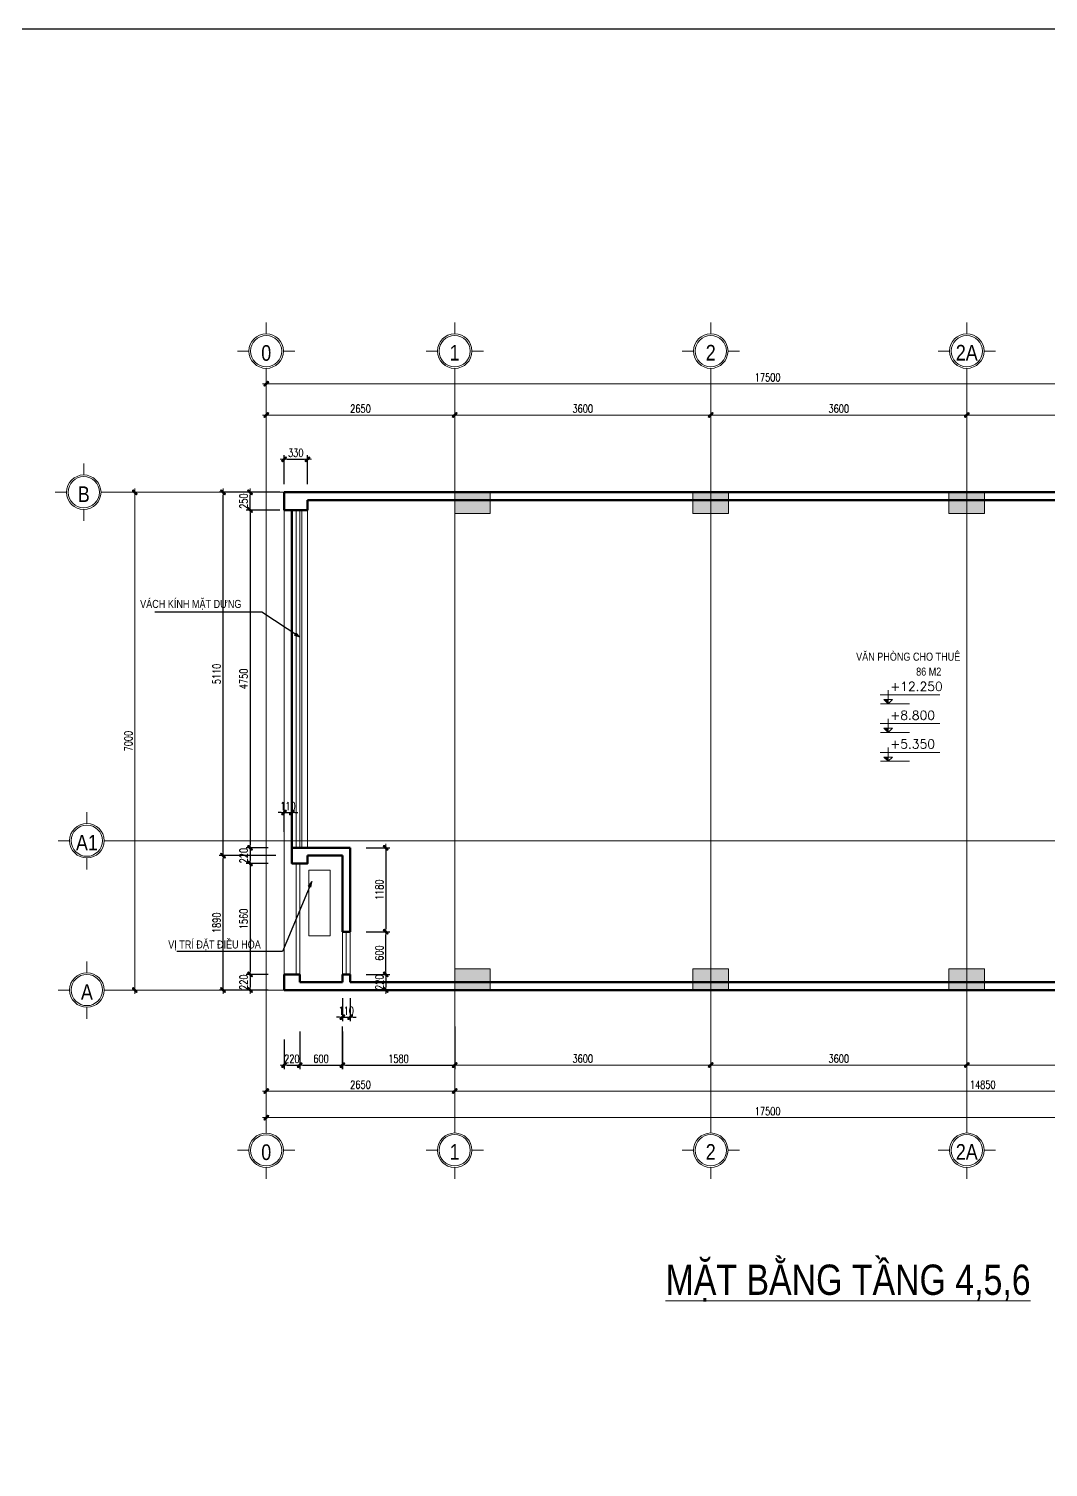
# Model space of a CAD drawing. Extents: x -165145 to 691808, y -202842 to 311040.
# Drawn here: x 14410 to 28745, y 94803 to 115030 of the extents above; entities that cross this region are included whole.
import ezdxf
from ezdxf.enums import TextEntityAlignment as Align

# ---------------------------------------------------------------- set-up
doc = ezdxf.new("R2010")
doc.units = 0
doc.header["$LTSCALE"] = 10
doc.header["$MEASUREMENT"] = 0
doc.linetypes.add('ketcau-1', pattern=[2, 1, 1])
doc.linetypes.add('TIM', pattern=[26.01, 10, -3, 0.01, -3, 10])
doc.layers.get('0').update_dxf_attribs({"linetype": 'CONTINUOUS'})
doc.layers.get('Defpoints').update_dxf_attribs({"color": 5, "linetype": 'CONTINUOUS'})
for name, color, linetype, lineweight in [('ARROWS', 1, 'CONTINUOUS', 0), ('DIM', 8, 'CONTINUOUS', 13), ('GE_KC_HATCH', 250, 'CONTINUOUS', 20), ('GE_KC_NETTHAY', 2, 'CONTINUOUS', 20), ('GE_KC_TEXT', 4, 'CONTINUOUS', 20), ('netchia', 2, 'CONTINUOUS', 20), ('NOITHAT', 35, 'CONTINUOUS', 9), ('TEXT', 4, 'CONTINUOUS', 20), ('TRUC', 251, 'TIM', 5), ('wall', 7, 'CONTINUOUS', 50)]:
    doc.layers.add(name, color=color, linetype=linetype, lineweight=lineweight)
doc.styles.add('ROMANS', font='romans', dxfattribs={"width": 0.75, "bigfont": 'vns'})
doc.styles.add('VNARIALH', font='', dxfattribs={"width": 0.75})
doc.styles.add('VnArialNarrowH', font='')
doc.styles.add('VNCC-Arial', font='arial.ttf', dxfattribs={"width": 0.8})
doc.styles.get('VNARIALH').set_extended_font_data('.VnArialH')
doc.styles.get('VnArialNarrowH').set_extended_font_data('.VnArial NarrowH')
doc.dimstyles.new('fit0.75', dxfattribs={"dimscale": 0.5625, "dimtxt": 200, "dimasz": 75, "dimexe": 100, "dimexo": 400, "dimgap": 0.03, "dimtad": 0, "dimdec": 0, "dimdsep": 46, "dimtxsty": 'ROMANS', "dimblk": 'alex', "dimcen": 150, "dimclrd": 8, "dimclre": 8, "dimclrt": 7, "dimaunit": 1, "dimadec": 0, "dimazin": 0, "dimtfac": 0.072, "dimtdec": 0, "dimtix": 1, "dimtmove": 2, "dimatfit": 3, "dimldrblk": 'a-01', "dimfxl": 100, "dimtvp": 0.8, "dimtolj": 1, "dimarcsym": 0})

# ---------------------------------------------------------------- blocks, each defined once
blk = doc.blocks.new('alex')
at = {"layer": 'ARROWS'}
h = blk.add_hatch(color=1, dxfattribs=at)
edge = h.paths.add_edge_path()
edge.add_line((0.4, 0.74), (-0.74, -0.4))
edge.add_ellipse((-0.57, -0.57), major_axis=(0.17, 0.17), ratio=1, start_angle=90, end_angle=270)
edge.add_line((-0.4, -0.74), (0.74, 0.4))
edge.add_ellipse((0.57, 0.57), major_axis=(0.17, 0.17), ratio=1, start_angle=270, end_angle=450)
blk.add_lwpolyline([(0.4, 0.74), (-0.74, -0.4, 1), (-0.4, -0.74), (0.74, 0.4, 1)], format="xyb", close=True, dxfattribs=at)
at = {"layer": 'netchia', "color": 2}
for p, q in [((1.27, 0), (-1.27, 0)), ((0, -1.27), (0, 1.27))]:
    blk.add_line(p, q, dxfattribs=at)
blk = doc.blocks.new('*D1936')
at = {"layer": 'Defpoints', "color": 0, "ltscale": 0.05, "transparency": 16777216}
for p in [(17522, 108513), (18166, 108513), (18166, 108263)]:
    blk.add_point(p, dxfattribs=at)
at = {"layer": 'DIM', "color": 8, "lineweight": -2, "ltscale": 0.05, "transparency": 16777216}
for p, q in [((17941, 108513), (17466, 108513)), ((17522, 108305), (17522, 108471)), ((17941, 108263), (17466, 108263))]:
    blk.add_line(p, q, dxfattribs=at)
at = {"layer": 'DIM', "color": 8, "lineweight": -2, "ltscale": 0.05, "transparency": 16777216, "xscale": 42.1875, "yscale": 42.1875, "zscale": 42.1875}
for p, rotation in [((17522, 108513), 90), ((17522, 108263), 270)]:
    blk.add_blockref('alex', p, dxfattribs=dict(at, rotation=rotation))
at = {"layer": 'DIM', "color": 7, "ltscale": 0.05, "transparency": 16777216, "insert": (17432, 108388), "char_height": 112.5, "attachment_point": 5, "rotation": 90, "style": 'ROMANS'}
blk.add_mtext('\\A1;250', dxfattribs=at)
blk = doc.blocks.new('a-01')
at = {"layer": 'ARROWS'}
blk.add_hatch(color=256, dxfattribs=at).paths.add_polyline_path([(-1.8, 0.49), (-1.8, -0.49), (0, 0)])
at = {"layer": 'netchia'}
blk.add_lwpolyline([(-1.8, 0.49), (-1.8, -0.49), (0, 0), (0, 0)], close=True, dxfattribs=at)
blk = doc.blocks.new('*D1937')
at = {"layer": 'Defpoints', "color": 0, "ltscale": 0.05, "transparency": 16777216}
for p in [(18929, 101733), (18819, 101513), (19430, 101513)]:
    blk.add_point(p, dxfattribs=at)
at = {"layer": 'DIM', "color": 8, "lineweight": -2, "ltscale": 0.05, "transparency": 16777216}
for p, q in [((19154, 101733), (19487, 101733)), ((19430, 101691), (19430, 101555)), ((19044, 101513), (19487, 101513))]:
    blk.add_line(p, q, dxfattribs=at)
at = {"layer": 'DIM', "color": 8, "lineweight": -2, "ltscale": 0.05, "transparency": 16777216, "xscale": 42.1875, "yscale": 42.1875, "zscale": 42.1875}
for p, rotation in [((19430, 101733), 90), ((19430, 101513), 270)]:
    blk.add_blockref('alex', p, dxfattribs=dict(at, rotation=rotation))
at = {"layer": 'DIM', "color": 7, "ltscale": 0.05, "transparency": 16777216, "insert": (19340, 101623), "char_height": 112.5, "attachment_point": 5, "rotation": 90, "style": 'ROMANS'}
blk.add_mtext('\\A1;220', dxfattribs=at)
blk = doc.blocks.new('*D1938')
at = {"layer": 'Defpoints', "color": 0, "ltscale": 0.05, "transparency": 16777216}
for p in [(18929, 102333), (19430, 102333), (18929, 101733)]:
    blk.add_point(p, dxfattribs=at)
at = {"layer": 'DIM', "color": 8, "lineweight": -2, "ltscale": 0.05, "transparency": 16777216}
for p, q in [((19154, 102333), (19487, 102333)), ((19430, 101775), (19430, 102291)), ((19154, 101733), (19487, 101733))]:
    blk.add_line(p, q, dxfattribs=at)
at = {"layer": 'DIM', "color": 8, "lineweight": -2, "ltscale": 0.05, "transparency": 16777216, "xscale": 42.1875, "yscale": 42.1875, "zscale": 42.1875}
for p, rotation in [((19430, 102333), 90), ((19430, 101733), 270)]:
    blk.add_blockref('alex', p, dxfattribs=dict(at, rotation=rotation))
at = {"layer": 'DIM', "color": 7, "ltscale": 0.05, "transparency": 16777216, "insert": (19340, 102033), "char_height": 112.5, "attachment_point": 5, "rotation": 90, "style": 'ROMANS'}
blk.add_mtext('\\A1;600', dxfattribs=at)
blk = doc.blocks.new('*D1939')
at = {"layer": 'Defpoints', "color": 0, "ltscale": 0.05, "transparency": 16777216}
for p in [(17142, 103403), (18110, 103403), (17885, 101513)]:
    blk.add_point(p, dxfattribs=at)
at = {"layer": 'DIM', "color": 8, "lineweight": -2, "ltscale": 0.05, "transparency": 16777216}
for p, q in [((17885, 103403), (17086, 103403)), ((17142, 101555), (17142, 103361)), ((17660, 101513), (17086, 101513))]:
    blk.add_line(p, q, dxfattribs=at)
at = {"layer": 'DIM', "color": 8, "lineweight": -2, "ltscale": 0.05, "transparency": 16777216, "xscale": 42.1875, "yscale": 42.1875, "zscale": 42.1875}
for p, rotation in [((17142, 103403), 90), ((17142, 101513), 270)]:
    blk.add_blockref('alex', p, dxfattribs=dict(at, rotation=rotation))
at = {"layer": 'DIM', "color": 7, "ltscale": 0.05, "transparency": 16777216, "insert": (17052, 102458), "char_height": 112.5, "attachment_point": 5, "rotation": 90, "style": 'ROMANS'}
blk.add_mtext('\\A1;1890', dxfattribs=at)
blk = doc.blocks.new('*D1940')
at = {"layer": 'Defpoints', "color": 0, "ltscale": 0.05, "transparency": 16777216}
for p in [(17142, 108513), (18000, 108513), (18110, 103403)]:
    blk.add_point(p, dxfattribs=at)
at = {"layer": 'DIM', "color": 8, "lineweight": -2, "ltscale": 0.05, "transparency": 16777216}
for p, q in [((17775, 108513), (17086, 108513)), ((17142, 103445), (17142, 108471)), ((17885, 103403), (17086, 103403))]:
    blk.add_line(p, q, dxfattribs=at)
at = {"layer": 'DIM', "color": 8, "lineweight": -2, "ltscale": 0.05, "transparency": 16777216, "xscale": 42.1875, "yscale": 42.1875, "zscale": 42.1875}
for p, rotation in [((17142, 108513), 90), ((17142, 103403), 270)]:
    blk.add_blockref('alex', p, dxfattribs=dict(at, rotation=rotation))
at = {"layer": 'DIM', "color": 7, "ltscale": 0.05, "transparency": 16777216, "insert": (17052, 105958), "char_height": 112.5, "attachment_point": 5, "rotation": 90, "style": 'ROMANS'}
blk.add_mtext('\\A1;5110', dxfattribs=at)
blk = doc.blocks.new('*D1941')
at = {"layer": 'Defpoints', "color": 0, "ltscale": 0.05, "transparency": 16777216}
for p in [(18929, 103513), (18929, 102333), (19430, 102333)]:
    blk.add_point(p, dxfattribs=at)
at = {"layer": 'DIM', "color": 8, "lineweight": -2, "ltscale": 0.05, "transparency": 16777216}
for p, q in [((19154, 103513), (19487, 103513)), ((19430, 103471), (19430, 102375)), ((19154, 102333), (19487, 102333))]:
    blk.add_line(p, q, dxfattribs=at)
at = {"layer": 'DIM', "color": 8, "lineweight": -2, "ltscale": 0.05, "transparency": 16777216, "xscale": 42.1875, "yscale": 42.1875, "zscale": 42.1875}
for p, rotation in [((19430, 103513), 90), ((19430, 102333), 270)]:
    blk.add_blockref('alex', p, dxfattribs=dict(at, rotation=rotation))
at = {"layer": 'DIM', "color": 7, "ltscale": 0.05, "transparency": 16777216, "insert": (19340, 102923), "char_height": 112.5, "attachment_point": 5, "rotation": 90, "style": 'ROMANS'}
blk.add_mtext('\\A1;1180', dxfattribs=at)
blk = doc.blocks.new('*D1942')
at = {"layer": 'Defpoints', "color": 0, "ltscale": 0.05, "transparency": 16777216}
for p in [(18000, 103513), (17522, 103293), (18000, 103293)]:
    blk.add_point(p, dxfattribs=at)
at = {"layer": 'DIM', "color": 8, "lineweight": -2, "ltscale": 0.05, "transparency": 16777216}
for p, q in [((17775, 103513), (17466, 103513)), ((17522, 103471), (17522, 103335)), ((17775, 103293), (17466, 103293))]:
    blk.add_line(p, q, dxfattribs=at)
at = {"layer": 'DIM', "color": 8, "lineweight": -2, "ltscale": 0.05, "transparency": 16777216, "xscale": 42.1875, "yscale": 42.1875, "zscale": 42.1875}
for p, rotation in [((17522, 103513), 90), ((17522, 103293), 270)]:
    blk.add_blockref('alex', p, dxfattribs=dict(at, rotation=rotation))
at = {"layer": 'DIM', "color": 7, "ltscale": 0.05, "transparency": 16777216, "insert": (17432, 103403), "char_height": 112.5, "attachment_point": 5, "rotation": 90, "style": 'ROMANS'}
blk.add_mtext('\\A1;220', dxfattribs=at)
blk = doc.blocks.new('*D1943')
at = {"layer": 'Defpoints', "color": 0, "ltscale": 0.05, "transparency": 16777216}
for p in [(18000, 101733), (17522, 101513), (18000, 101513)]:
    blk.add_point(p, dxfattribs=at)
at = {"layer": 'DIM', "color": 8, "lineweight": -2, "ltscale": 0.05, "transparency": 16777216}
for p, q in [((17775, 101733), (17466, 101733)), ((17522, 101691), (17522, 101555)), ((17775, 101513), (17466, 101513))]:
    blk.add_line(p, q, dxfattribs=at)
at = {"layer": 'DIM', "color": 8, "lineweight": -2, "ltscale": 0.05, "transparency": 16777216, "xscale": 42.1875, "yscale": 42.1875, "zscale": 42.1875}
for p, rotation in [((17522, 101733), 90), ((17522, 101513), 270)]:
    blk.add_blockref('alex', p, dxfattribs=dict(at, rotation=rotation))
at = {"layer": 'DIM', "color": 7, "ltscale": 0.05, "transparency": 16777216, "insert": (17432, 101623), "char_height": 112.5, "attachment_point": 5, "rotation": 90, "style": 'ROMANS'}
blk.add_mtext('\\A1;220', dxfattribs=at)
blk = doc.blocks.new('*D1944')
at = {"layer": 'Defpoints', "color": 0, "ltscale": 0.05, "transparency": 16777216}
for p in [(18000, 103293), (17522, 101733), (18000, 101733)]:
    blk.add_point(p, dxfattribs=at)
at = {"layer": 'DIM', "color": 8, "lineweight": -2, "ltscale": 0.05, "transparency": 16777216}
for p, q in [((17775, 103293), (17466, 103293)), ((17522, 103251), (17522, 101775)), ((17775, 101733), (17466, 101733))]:
    blk.add_line(p, q, dxfattribs=at)
at = {"layer": 'DIM', "color": 8, "lineweight": -2, "ltscale": 0.05, "transparency": 16777216, "xscale": 42.1875, "yscale": 42.1875, "zscale": 42.1875}
for p, rotation in [((17522, 103293), 90), ((17522, 101733), 270)]:
    blk.add_blockref('alex', p, dxfattribs=dict(at, rotation=rotation))
at = {"layer": 'DIM', "color": 7, "ltscale": 0.05, "transparency": 16777216, "insert": (17432, 102513), "char_height": 112.5, "attachment_point": 5, "rotation": 90, "style": 'ROMANS'}
blk.add_mtext('\\A1;1560', dxfattribs=at)
blk = doc.blocks.new('*D1945')
at = {"layer": 'Defpoints', "color": 0, "transparency": 16777216}
for p in [(18110, 108263), (17522, 103513), (18000, 103513)]:
    blk.add_point(p, dxfattribs=at)
at = {"layer": 'DIM', "color": 8, "lineweight": -2, "transparency": 16777216}
for p, q in [((17885, 108263), (17466, 108263)), ((17522, 108221), (17522, 103555)), ((17775, 103513), (17466, 103513))]:
    blk.add_line(p, q, dxfattribs=at)
at = {"layer": 'DIM', "color": 8, "lineweight": -2, "transparency": 16777216, "xscale": 42.1875, "yscale": 42.1875, "zscale": 42.1875}
for p, rotation in [((17522, 108263), 90), ((17522, 103513), 270)]:
    blk.add_blockref('alex', p, dxfattribs=dict(at, rotation=rotation))
at = {"layer": 'DIM', "color": 7, "transparency": 16777216, "insert": (17432, 105888), "char_height": 112.5, "attachment_point": 5, "rotation": 90, "style": 'ROMANS'}
blk.add_mtext('\\A1;4750', dxfattribs=at)
blk = doc.blocks.new('*D1946')
at = {"layer": 'Defpoints', "color": 0, "transparency": 16777216}
for p in [(18220, 101153), (18000, 101043), (18220, 100457)]:
    blk.add_point(p, dxfattribs=at)
at = {"layer": 'DIM', "color": 8, "lineweight": -2, "transparency": 16777216}
for p, q in [((18000, 100818), (18000, 100401)), ((18220, 100928), (18220, 100401)), ((18042, 100457), (18178, 100457))]:
    blk.add_line(p, q, dxfattribs=at)
at = {"layer": 'DIM', "color": 8, "lineweight": -2, "transparency": 16777216, "xscale": 42.1875, "yscale": 42.1875, "zscale": 42.1875, "rotation": 180}
blk.add_blockref('alex', (18000, 100457), dxfattribs=at)
at = {"layer": 'DIM', "color": 8, "lineweight": -2, "transparency": 16777216, "xscale": 42.1875, "yscale": 42.1875, "zscale": 42.1875}
blk.add_blockref('alex', (18220, 100457), dxfattribs=at)
at = {"layer": 'DIM', "color": 7, "transparency": 16777216, "insert": (18110, 100547), "char_height": 112.5, "attachment_point": 5, "style": 'ROMANS'}
blk.add_mtext('\\A1;220', dxfattribs=at)
blk = doc.blocks.new('*D1947')
at = {"layer": 'Defpoints', "color": 0, "transparency": 16777216}
for p in [(18220, 101153), (18820, 101153), (18820, 100457)]:
    blk.add_point(p, dxfattribs=at)
at = {"layer": 'DIM', "color": 8, "lineweight": -2, "transparency": 16777216}
for p, q in [((18220, 100928), (18220, 100401)), ((18820, 100928), (18820, 100401)), ((18262, 100457), (18778, 100457))]:
    blk.add_line(p, q, dxfattribs=at)
at = {"layer": 'DIM', "color": 8, "lineweight": -2, "transparency": 16777216, "xscale": 42.1875, "yscale": 42.1875, "zscale": 42.1875, "rotation": 180}
blk.add_blockref('alex', (18220, 100457), dxfattribs=at)
at = {"layer": 'DIM', "color": 8, "lineweight": -2, "transparency": 16777216, "xscale": 42.1875, "yscale": 42.1875, "zscale": 42.1875}
blk.add_blockref('alex', (18820, 100457), dxfattribs=at)
at = {"layer": 'DIM', "color": 7, "transparency": 16777216, "insert": (18520, 100547), "char_height": 112.5, "attachment_point": 5, "style": 'ROMANS'}
blk.add_mtext('\\A1;600', dxfattribs=at)
blk = doc.blocks.new('*D1948')
at = {"layer": 'Defpoints', "color": 0, "transparency": 16777216}
for p in [(18820, 101623), (18930, 101623), (18930, 101131)]:
    blk.add_point(p, dxfattribs=at)
at = {"layer": 'DIM', "color": 8, "lineweight": -2, "transparency": 16777216}
for p, q in [((18820, 101398), (18820, 101075)), ((18930, 101398), (18930, 101075)), ((18778, 101131), (18736, 101131)), ((18820, 101131), (18930, 101131)), ((18972, 101131), (19015, 101131))]:
    blk.add_line(p, q, dxfattribs=at)
at = {"layer": 'DIM', "color": 8, "lineweight": -2, "transparency": 16777216, "xscale": 42.1875, "yscale": 42.1875, "zscale": 42.1875}
blk.add_blockref('alex', (18820, 101131), dxfattribs=at)
at = {"layer": 'DIM', "color": 8, "lineweight": -2, "transparency": 16777216, "xscale": 42.1875, "yscale": 42.1875, "zscale": 42.1875, "rotation": 180}
blk.add_blockref('alex', (18930, 101131), dxfattribs=at)
at = {"layer": 'DIM', "color": 7, "transparency": 16777216, "insert": (18875, 101221), "char_height": 112.5, "attachment_point": 5, "style": 'ROMANS'}
blk.add_mtext('\\A1;110', dxfattribs=at)
blk = doc.blocks.new('*D1845')
at = {"layer": 'Defpoints', "color": 0, "transparency": 16777216}
for p in [(18110, 104009), (18000, 103513), (18110, 103513)]:
    blk.add_point(p, dxfattribs=at)
at = {"layer": 'DIM', "color": 8, "lineweight": -2, "transparency": 16777216}
for p, q in [((17958, 104009), (17916, 104009)), ((18000, 103738), (18000, 104065)), ((18000, 104009), (18110, 104009)), ((18110, 103738), (18110, 104065)), ((18152, 104009), (18195, 104009))]:
    blk.add_line(p, q, dxfattribs=at)
at = {"layer": 'DIM', "color": 8, "lineweight": -2, "transparency": 16777216, "xscale": 42.1875, "yscale": 42.1875, "zscale": 42.1875}
blk.add_blockref('alex', (18000, 104009), dxfattribs=at)
at = {"layer": 'DIM', "color": 8, "lineweight": -2, "transparency": 16777216, "xscale": 42.1875, "yscale": 42.1875, "zscale": 42.1875, "rotation": 180}
blk.add_blockref('alex', (18110, 104009), dxfattribs=at)
at = {"layer": 'DIM', "color": 7, "transparency": 16777216, "insert": (18055, 104099), "char_height": 112.5, "attachment_point": 5, "style": 'ROMANS'}
blk.add_mtext('\\A1;110', dxfattribs=at)
blk = doc.blocks.new('*D1846')
at = {"layer": 'Defpoints', "color": 0, "transparency": 16777216}
for p in [(18330, 108977), (18000, 108403), (18330, 108403)]:
    blk.add_point(p, dxfattribs=at)
at = {"layer": 'DIM', "color": 8, "lineweight": -2, "transparency": 16777216}
for p, q in [((18000, 108628), (18000, 109033)), ((18330, 108628), (18330, 109033)), ((18042, 108977), (18288, 108977))]:
    blk.add_line(p, q, dxfattribs=at)
at = {"layer": 'DIM', "color": 8, "lineweight": -2, "transparency": 16777216, "xscale": 42.1875, "yscale": 42.1875, "zscale": 42.1875, "rotation": 180}
blk.add_blockref('alex', (18000, 108977), dxfattribs=at)
at = {"layer": 'DIM', "color": 8, "lineweight": -2, "transparency": 16777216, "xscale": 42.1875, "yscale": 42.1875, "zscale": 42.1875}
blk.add_blockref('alex', (18330, 108977), dxfattribs=at)
at = {"layer": 'DIM', "color": 7, "transparency": 16777216, "insert": (18165, 109067), "char_height": 112.5, "attachment_point": 5, "style": 'ROMANS'}
blk.add_mtext('\\A1;330', dxfattribs=at)
blk = doc.blocks.new('cot0.000')
at = {"linetype": 'ByBlock', "ltscale": 0.5}
blk.add_hatch(color=7, dxfattribs=at).paths.add_polyline_path([(0, 65), (-67, 65), (0, 0)])
at = {"color": 7, "linetype": 'ByBlock', "ltscale": 0.5}
for p, q in [((-124, 138), (807, 138)), ((-121, 0), (332, 0)), ((0, 0), (-67, 65)), ((-67, 65), (67, 65)), ((0, 212), (0, 0)), ((0, 0), (67, 65))]:
    blk.add_line(p, q, dxfattribs=at)
at = {"color": 7, "linetype": 'ByBlock', "ltscale": 0.5, "style": 'ROMANS'}
blk.add_attdef('%%P0.000', (33, 199), '', height=141, dxfattribs=at)
blk = doc.blocks.new('*D1850')
at = {"layer": 'Defpoints', "color": 0, "transparency": 16777216}
for p in [(18819, 101223), (20399, 101223), (20399, 100457)]:
    blk.add_point(p, dxfattribs=at)
at = {"layer": 'DIM', "color": 8, "lineweight": -2, "transparency": 16777216}
for p, q in [((18819, 100998), (18819, 100401)), ((20399, 100998), (20399, 100401)), ((18862, 100457), (20357, 100457))]:
    blk.add_line(p, q, dxfattribs=at)
at = {"layer": 'DIM', "color": 8, "lineweight": -2, "transparency": 16777216, "xscale": 42.1875, "yscale": 42.1875, "zscale": 42.1875, "rotation": 180}
blk.add_blockref('alex', (18819, 100457), dxfattribs=at)
at = {"layer": 'DIM', "color": 8, "lineweight": -2, "transparency": 16777216, "xscale": 42.1875, "yscale": 42.1875, "zscale": 42.1875}
blk.add_blockref('alex', (20399, 100457), dxfattribs=at)
at = {"layer": 'DIM', "color": 7, "transparency": 16777216, "insert": (19609, 100547), "char_height": 112.5, "attachment_point": 5, "style": 'ROMANS'}
blk.add_mtext('\\A1;1580', dxfattribs=at)
blk = doc.blocks.new('A$Ced011573')
at = {"layer": 'GE_KC_HATCH', "linetype": 'ketcau-1'}
for points in [[(500, 7000), (0, 7000), (0, 6700), (500, 6700)], [(3850, 7000), (3350, 7000), (3350, 6700), (3850, 6700)], [(7450, 7000), (6950, 7000), (6950, 6700), (7450, 6700)], [(500, 300), (0, 300), (0, 0), (500, 0)], [(3850, 300), (3350, 300), (3350, 0), (3850, 0)], [(7450, 300), (6950, 300), (6950, 0), (7450, 0)]]:
    blk.add_hatch(color=1, dxfattribs=at).paths.add_polyline_path(points)
at = {"layer": 'GE_KC_NETTHAY', "linetype": 'Continuous'}
for points in [[(500, 7000), (0, 7000), (0, 6700), (500, 6700)], [(3850, 7000), (3350, 7000), (3350, 6700), (3850, 6700)], [(7450, 7000), (6950, 7000), (6950, 6700), (7450, 6700)], [(500, 300), (0, 300), (0, 0), (500, 0)], [(3850, 300), (3350, 300), (3350, 0), (3850, 0)], [(7450, 300), (6950, 300), (6950, 0), (7450, 0)]]:
    blk.add_lwpolyline(points, close=True, dxfattribs=at)
blk = doc.blocks.new('tentruc')
at = {"layer": 'DIM'}
for p, q in [((0, 311), (0, 516)), ((-516, 0), (-311, 0)), ((-516, 0), (-311, 0)), ((311, 0), (516, 0)), ((311, 0), (516, 0)), ((0, -516), (0, -311))]:
    blk.add_line(p, q, dxfattribs=at)
at = {"layer": 'DIM', "ltscale": 0.5}
blk.add_circle((0, 0), 311, dxfattribs=at)
at = {"layer": 'DIM'}
blk.add_circle((0, 0), 281, dxfattribs=at)
at = {"layer": 'DIM', "color": 7, "linetype": 'ByBlock', "ltscale": 0.5, "style": 'VNARIALH', "width": 1.1}
blk.add_attdef('A', text='', height=281, dxfattribs=at).set_placement((0, -107), align=Align.CENTER)
blk = doc.blocks.new('*D1826')
at = {"layer": 'Defpoints', "color": 0, "transparency": 16777216}
for p in [(587933, 181), (570433, -1345), (587933, -1345)]:
    blk.add_point(p, dxfattribs=at)
at = {"layer": 'DIM', "color": 8, "lineweight": -2, "transparency": 16777216}
for p, q in [((570433, -1120), (570433, 237)), ((587933, -1120), (587933, 237)), ((570475, 181), (587890, 181))]:
    blk.add_line(p, q, dxfattribs=at)
at = {"layer": 'DIM', "color": 8, "lineweight": -2, "transparency": 16777216, "xscale": 42.1875, "yscale": 42.1875, "zscale": 42.1875, "rotation": 180}
blk.add_blockref('alex', (570433, 181), dxfattribs=at)
at = {"layer": 'DIM', "color": 8, "lineweight": -2, "transparency": 16777216, "xscale": 42.1875, "yscale": 42.1875, "zscale": 42.1875}
blk.add_blockref('alex', (587933, 181), dxfattribs=at)
at = {"layer": 'DIM', "color": 7, "transparency": 16777216, "insert": (577483, 271), "char_height": 112.5, "attachment_point": 5, "style": 'ROMANS'}
blk.add_mtext('\\A1;17500', dxfattribs=at)
blk = doc.blocks.new('*D1828')
at = {"layer": 'Defpoints', "color": 0, "transparency": 16777216}
for p in [(570433, -8596), (587933, -8596), (587933, -10139)]:
    blk.add_point(p, dxfattribs=at)
at = {"layer": 'DIM', "color": 8, "lineweight": -2, "transparency": 16777216}
for p, q in [((570433, -8821), (570433, -10196)), ((587933, -8821), (587933, -10196)), ((570475, -10139), (587890, -10139))]:
    blk.add_line(p, q, dxfattribs=at)
at = {"layer": 'DIM', "color": 8, "lineweight": -2, "transparency": 16777216, "xscale": 42.1875, "yscale": 42.1875, "zscale": 42.1875, "rotation": 180}
blk.add_blockref('alex', (570433, -10139), dxfattribs=at)
at = {"layer": 'DIM', "color": 8, "lineweight": -2, "transparency": 16777216, "xscale": 42.1875, "yscale": 42.1875, "zscale": 42.1875}
blk.add_blockref('alex', (587933, -10139), dxfattribs=at)
at = {"layer": 'DIM', "color": 7, "transparency": 16777216, "insert": (577483, -10049), "char_height": 112.5, "attachment_point": 5, "style": 'ROMANS'}
blk.add_mtext('\\A1;17500', dxfattribs=at)
blk = doc.blocks.new('*D1829')
at = {"layer": 'Defpoints', "color": 0, "transparency": 16777216}
for p in [(568584, -1345), (570433, -1345), (570433, -8345)]:
    blk.add_point(p, dxfattribs=at)
at = {"layer": 'DIM', "color": 8, "lineweight": -2, "transparency": 16777216}
for p, q in [((570208, -1345), (568528, -1345)), ((568584, -8303), (568584, -1387)), ((570208, -8345), (568528, -8345))]:
    blk.add_line(p, q, dxfattribs=at)
at = {"layer": 'DIM', "color": 8, "lineweight": -2, "transparency": 16777216, "xscale": 42.1875, "yscale": 42.1875, "zscale": 42.1875}
for p, rotation in [((568584, -1345), 90), ((568584, -8345), 270)]:
    blk.add_blockref('alex', p, dxfattribs=dict(at, rotation=rotation))
at = {"layer": 'DIM', "color": 7, "transparency": 16777216, "insert": (568494, -4845), "char_height": 112.5, "attachment_point": 5, "rotation": 90, "style": 'ROMANS'}
blk.add_mtext('\\A1;7000', dxfattribs=at)
blk = doc.blocks.new('*D1838')
at = {"layer": 'Defpoints', "color": 0, "ltscale": 0.05, "transparency": 16777216}
for p in [(576683, -259), (573083, -1345), (576683, -1345)]:
    blk.add_point(p, dxfattribs=at)
at = {"layer": 'DIM', "color": 8, "lineweight": -2, "ltscale": 0.05, "transparency": 16777216}
for p, q in [((573083, -1120), (573083, -203)), ((573125, -259), (576640, -259)), ((576683, -1120), (576683, -203))]:
    blk.add_line(p, q, dxfattribs=at)
at = {"layer": 'DIM', "color": 8, "lineweight": -2, "ltscale": 0.05, "transparency": 16777216, "xscale": 42.1875, "yscale": 42.1875, "zscale": 42.1875, "rotation": 180}
blk.add_blockref('alex', (573083, -259), dxfattribs=at)
at = {"layer": 'DIM', "color": 8, "lineweight": -2, "ltscale": 0.05, "transparency": 16777216, "xscale": 42.1875, "yscale": 42.1875, "zscale": 42.1875}
blk.add_blockref('alex', (576683, -259), dxfattribs=at)
at = {"layer": 'DIM', "color": 7, "ltscale": 0.05, "transparency": 16777216, "insert": (574883, -169), "char_height": 112.5, "attachment_point": 5, "style": 'ROMANS'}
blk.add_mtext('\\A1;3600', dxfattribs=at)
blk = doc.blocks.new('*D1830')
at = {"layer": 'Defpoints', "color": 0, "transparency": 16777216}
for p in [(573083, -8596), (587933, -8596), (587933, -9766)]:
    blk.add_point(p, dxfattribs=at)
at = {"layer": 'DIM', "color": 8, "lineweight": -2, "transparency": 16777216}
for p, q in [((573083, -8821), (573083, -9823)), ((587933, -8821), (587933, -9823)), ((573125, -9766), (587890, -9766))]:
    blk.add_line(p, q, dxfattribs=at)
at = {"layer": 'DIM', "color": 8, "lineweight": -2, "transparency": 16777216, "xscale": 42.1875, "yscale": 42.1875, "zscale": 42.1875, "rotation": 180}
blk.add_blockref('alex', (573083, -9766), dxfattribs=at)
at = {"layer": 'DIM', "color": 8, "lineweight": -2, "transparency": 16777216, "xscale": 42.1875, "yscale": 42.1875, "zscale": 42.1875}
blk.add_blockref('alex', (587933, -9766), dxfattribs=at)
at = {"layer": 'DIM', "color": 7, "transparency": 16777216, "insert": (580508, -9676), "char_height": 112.5, "attachment_point": 5, "style": 'ROMANS'}
blk.add_mtext('\\A1;14850', dxfattribs=at)
blk = doc.blocks.new('*D1832')
at = {"layer": 'Defpoints', "color": 0, "transparency": 16777216}
for p in [(576683, -8596), (580283, -8596), (580283, -9400)]:
    blk.add_point(p, dxfattribs=at)
at = {"layer": 'DIM', "color": 8, "lineweight": -2, "transparency": 16777216}
for p, q in [((576683, -8821), (576683, -9457)), ((580283, -8821), (580283, -9457)), ((576725, -9400), (580240, -9400))]:
    blk.add_line(p, q, dxfattribs=at)
at = {"layer": 'DIM', "color": 8, "lineweight": -2, "transparency": 16777216, "xscale": 42.1875, "yscale": 42.1875, "zscale": 42.1875, "rotation": 180}
blk.add_blockref('alex', (576683, -9400), dxfattribs=at)
at = {"layer": 'DIM', "color": 8, "lineweight": -2, "transparency": 16777216, "xscale": 42.1875, "yscale": 42.1875, "zscale": 42.1875}
blk.add_blockref('alex', (580283, -9400), dxfattribs=at)
at = {"layer": 'DIM', "color": 7, "transparency": 16777216, "insert": (578483, -9310), "char_height": 112.5, "attachment_point": 5, "style": 'ROMANS'}
blk.add_mtext('\\A1;3600', dxfattribs=at)
blk = doc.blocks.new('*D1833')
at = {"layer": 'Defpoints', "color": 0, "transparency": 16777216}
for p in [(573083, -8596), (576683, -8596), (576683, -9400)]:
    blk.add_point(p, dxfattribs=at)
at = {"layer": 'DIM', "color": 8, "lineweight": -2, "transparency": 16777216}
for p, q in [((573083, -8821), (573083, -9457)), ((576683, -8821), (576683, -9457)), ((573125, -9400), (576640, -9400))]:
    blk.add_line(p, q, dxfattribs=at)
at = {"layer": 'DIM', "color": 8, "lineweight": -2, "transparency": 16777216, "xscale": 42.1875, "yscale": 42.1875, "zscale": 42.1875, "rotation": 180}
blk.add_blockref('alex', (573083, -9400), dxfattribs=at)
at = {"layer": 'DIM', "color": 8, "lineweight": -2, "transparency": 16777216, "xscale": 42.1875, "yscale": 42.1875, "zscale": 42.1875}
blk.add_blockref('alex', (576683, -9400), dxfattribs=at)
at = {"layer": 'DIM', "color": 7, "transparency": 16777216, "insert": (574883, -9310), "char_height": 112.5, "attachment_point": 5, "style": 'ROMANS'}
blk.add_mtext('\\A1;3600', dxfattribs=at)
blk = doc.blocks.new('*D1834')
at = {"layer": 'Defpoints', "color": 0, "transparency": 16777216}
for p in [(573083, -259), (570433, -1237), (573083, -1237)]:
    blk.add_point(p, dxfattribs=at)
at = {"layer": 'DIM', "color": 8, "lineweight": -2, "transparency": 16777216}
for p, q in [((570433, -1012), (570433, -203)), ((570475, -259), (573040, -259)), ((573083, -1012), (573083, -203))]:
    blk.add_line(p, q, dxfattribs=at)
at = {"layer": 'DIM', "color": 8, "lineweight": -2, "transparency": 16777216, "xscale": 42.1875, "yscale": 42.1875, "zscale": 42.1875, "rotation": 180}
blk.add_blockref('alex', (570433, -259), dxfattribs=at)
at = {"layer": 'DIM', "color": 8, "lineweight": -2, "transparency": 16777216, "xscale": 42.1875, "yscale": 42.1875, "zscale": 42.1875}
blk.add_blockref('alex', (573083, -259), dxfattribs=at)
at = {"layer": 'DIM', "color": 7, "transparency": 16777216, "insert": (571758, -169), "char_height": 112.5, "attachment_point": 5, "style": 'ROMANS'}
blk.add_mtext('\\A1;2650', dxfattribs=at)
blk = doc.blocks.new('*D1835')
at = {"layer": 'Defpoints', "color": 0, "transparency": 16777216}
for p in [(580283, -259), (576683, -1345), (580283, -1345)]:
    blk.add_point(p, dxfattribs=at)
at = {"layer": 'DIM', "color": 8, "lineweight": -2, "transparency": 16777216}
for p, q in [((576683, -1120), (576683, -203)), ((576725, -259), (580240, -259)), ((580283, -1120), (580283, -203))]:
    blk.add_line(p, q, dxfattribs=at)
at = {"layer": 'DIM', "color": 8, "lineweight": -2, "transparency": 16777216, "xscale": 42.1875, "yscale": 42.1875, "zscale": 42.1875, "rotation": 180}
blk.add_blockref('alex', (576683, -259), dxfattribs=at)
at = {"layer": 'DIM', "color": 8, "lineweight": -2, "transparency": 16777216, "xscale": 42.1875, "yscale": 42.1875, "zscale": 42.1875}
blk.add_blockref('alex', (580283, -259), dxfattribs=at)
at = {"layer": 'DIM', "color": 7, "transparency": 16777216, "insert": (578483, -169), "char_height": 112.5, "attachment_point": 5, "style": 'ROMANS'}
blk.add_mtext('\\A1;3600', dxfattribs=at)
blk = doc.blocks.new('*D1840')
at = {"layer": 'Defpoints', "color": 0, "transparency": 16777216}
for p in [(570433, -8596), (573083, -8596), (573083, -9766)]:
    blk.add_point(p, dxfattribs=at)
at = {"layer": 'DIM', "color": 8, "lineweight": -2, "transparency": 16777216}
for p, q in [((570433, -8821), (570433, -9823)), ((573083, -8821), (573083, -9823)), ((570475, -9766), (573040, -9766))]:
    blk.add_line(p, q, dxfattribs=at)
at = {"layer": 'DIM', "color": 8, "lineweight": -2, "transparency": 16777216, "xscale": 42.1875, "yscale": 42.1875, "zscale": 42.1875, "rotation": 180}
blk.add_blockref('alex', (570433, -9766), dxfattribs=at)
at = {"layer": 'DIM', "color": 8, "lineweight": -2, "transparency": 16777216, "xscale": 42.1875, "yscale": 42.1875, "zscale": 42.1875}
blk.add_blockref('alex', (573083, -9766), dxfattribs=at)
at = {"layer": 'DIM', "color": 7, "transparency": 16777216, "insert": (571758, -9676), "char_height": 112.5, "attachment_point": 5, "style": 'ROMANS'}
blk.add_mtext('\\A1;2650', dxfattribs=at)
blk = doc.blocks.new('*D1841')
at = {"layer": 'Defpoints', "color": 0, "transparency": 16777216}
for p in [(583883, -259), (580283, -1345), (583883, -1345)]:
    blk.add_point(p, dxfattribs=at)
at = {"layer": 'DIM', "color": 8, "lineweight": -2, "transparency": 16777216}
for p, q in [((580283, -1120), (580283, -203)), ((580325, -259), (583840, -259)), ((583883, -1120), (583883, -203))]:
    blk.add_line(p, q, dxfattribs=at)
at = {"layer": 'DIM', "color": 8, "lineweight": -2, "transparency": 16777216, "xscale": 42.1875, "yscale": 42.1875, "zscale": 42.1875, "rotation": 180}
blk.add_blockref('alex', (580283, -259), dxfattribs=at)
at = {"layer": 'DIM', "color": 8, "lineweight": -2, "transparency": 16777216, "xscale": 42.1875, "yscale": 42.1875, "zscale": 42.1875}
blk.add_blockref('alex', (583883, -259), dxfattribs=at)
at = {"layer": 'DIM', "color": 7, "transparency": 16777216, "insert": (582083, -169), "char_height": 112.5, "attachment_point": 5, "style": 'ROMANS'}
blk.add_mtext('\\A1;3600', dxfattribs=at)
blk = doc.blocks.new('*D1842')
at = {"layer": 'Defpoints', "color": 0, "transparency": 16777216}
for p in [(580283, -8596), (583883, -8596), (583883, -9400)]:
    blk.add_point(p, dxfattribs=at)
at = {"layer": 'DIM', "color": 8, "lineweight": -2, "transparency": 16777216}
for p, q in [((580283, -8821), (580283, -9457)), ((583883, -8821), (583883, -9457)), ((580325, -9400), (583840, -9400))]:
    blk.add_line(p, q, dxfattribs=at)
at = {"layer": 'DIM', "color": 8, "lineweight": -2, "transparency": 16777216, "xscale": 42.1875, "yscale": 42.1875, "zscale": 42.1875, "rotation": 180}
blk.add_blockref('alex', (580283, -9400), dxfattribs=at)
at = {"layer": 'DIM', "color": 8, "lineweight": -2, "transparency": 16777216, "xscale": 42.1875, "yscale": 42.1875, "zscale": 42.1875}
blk.add_blockref('alex', (583883, -9400), dxfattribs=at)
at = {"layer": 'DIM', "color": 7, "transparency": 16777216, "insert": (582083, -9310), "char_height": 112.5, "attachment_point": 5, "style": 'ROMANS'}
blk.add_mtext('\\A1;3600', dxfattribs=at)
blk = doc.blocks.new('lt - kt')
at = {"layer": 'TRUC', "ltscale": 0.05}
for p, q in [((-17500, 8582.3), (-17500, -1850.2)), ((-17500, 8582.3), (-17500, -1850.2)), ((-14850, 8582.3), (-14850, -1850.2)), ((-11250, 8582.3), (-11250, -1850.2)), ((-7650, 8582.3), (-7650, -1850.2)), ((-19823.1, 7000), (2014.6, 7000)), ((-19778.4, 2100), (2014.6, 2100)), ((-19778.4, 0), (2195.9, 0))]:
    blk.add_line(p, q, dxfattribs=at)
at = {"layer": 'TEXT'}
ref = blk.add_blockref('tentruc', (-17500, 8985.3), dxfattribs=dict(at, xscale=-0.78125, yscale=0.78125, zscale=0.78125, rotation=180))
ref.add_attrib('A', '0', dxfattribs={"color": 7, "linetype": 'ByBlock', "ltscale": 0.5, "height": 219.7, "style": 'VnArialNarrowH'}).set_placement((-17500, 8849), align=Align.CENTER)
ref = blk.add_blockref('tentruc', (-14850, 8985.3), dxfattribs=dict(at, xscale=-0.78125, yscale=0.78125, zscale=0.78125, rotation=180))
ref.add_attrib('A', '1', dxfattribs={"color": 7, "linetype": 'ByBlock', "ltscale": 0.5, "height": 219.7, "style": 'VnArialNarrowH'}).set_placement((-14850, 8852.8), align=Align.CENTER)
ref = blk.add_blockref('tentruc', (-11250, 8985.3), dxfattribs=dict(at, xscale=-0.78125, yscale=0.78125, zscale=0.78125, rotation=180))
ref.add_attrib('A', '2', dxfattribs={"color": 7, "linetype": 'ByBlock', "ltscale": 0.5, "height": 219.7, "style": 'VnArialNarrowH'}).set_placement((-11250, 8852.8), align=Align.CENTER)
ref = blk.add_blockref('tentruc', (-7650, 8985.3), dxfattribs=dict(at, xscale=-0.78125, yscale=0.78125, zscale=0.78125, rotation=180))
ref.add_attrib('A', '2a', dxfattribs={"color": 7, "linetype": 'ByBlock', "ltscale": 0.5, "height": 219.73, "style": 'VnArialNarrowH'}).set_placement((-7650, 8852.8), align=Align.CENTER)
ref = blk.add_blockref('tentruc', (-20066.2, 7000), dxfattribs=dict(at, xscale=0.78125, yscale=0.78125, zscale=0.78125, rotation=180))
ref.add_attrib('A', 'B', dxfattribs={"color": 7, "linetype": 'ByBlock', "ltscale": 0.5, "height": 219.7, "style": 'VnArialNarrowH'}).set_placement((-20066.2, 6862.7), align=Align.CENTER)
ref = blk.add_blockref('tentruc', (-20021.6, 2100), dxfattribs=dict(at, xscale=0.78125, yscale=0.78125, zscale=0.78125, rotation=180))
ref.add_attrib('A', 'A1', dxfattribs={"color": 7, "linetype": 'ByBlock', "ltscale": 0.5, "height": 219.73, "style": 'VnArialNarrowH'}).set_placement((-20021.6, 1962.7), align=Align.CENTER)
ref = blk.add_blockref('tentruc', (-20021.6, 0), dxfattribs=dict(at, xscale=0.78125, yscale=0.78125, zscale=0.78125, rotation=180))
ref.add_attrib('A', 'A', dxfattribs={"color": 7, "linetype": 'ByBlock', "ltscale": 0.5, "height": 219.7, "style": 'VnArialNarrowH'}).set_placement((-20021.6, -137.3), align=Align.CENTER)
ref = blk.add_blockref('tentruc', (-17500, -2253.6), dxfattribs=dict(at, xscale=-0.78125, yscale=0.78125, zscale=0.78125, rotation=180))
ref.add_attrib('A', '0', dxfattribs={"color": 7, "linetype": 'ByBlock', "ltscale": 0.5, "height": 219.7, "style": 'VnArialNarrowH'}).set_placement((-17500, -2389.9), align=Align.CENTER)
ref = blk.add_blockref('tentruc', (-14850, -2253.1), dxfattribs=dict(at, xscale=-0.78125, yscale=0.78125, zscale=0.78125, rotation=180))
ref.add_attrib('A', '1', dxfattribs={"color": 7, "linetype": 'ByBlock', "ltscale": 0.5, "height": 219.7, "style": 'VnArialNarrowH'}).set_placement((-14850, -2385.6), align=Align.CENTER)
ref = blk.add_blockref('tentruc', (-11250, -2253.1), dxfattribs=dict(at, xscale=-0.78125, yscale=0.78125, zscale=0.78125, rotation=180))
ref.add_attrib('A', '2', dxfattribs={"color": 7, "linetype": 'ByBlock', "ltscale": 0.5, "height": 219.7, "style": 'VnArialNarrowH'}).set_placement((-11250, -2385.6), align=Align.CENTER)
ref = blk.add_blockref('tentruc', (-7650, -2253.1), dxfattribs=dict(at, xscale=-0.78125, yscale=0.78125, zscale=0.78125, rotation=180))
ref.add_attrib('A', '2a', dxfattribs={"color": 7, "linetype": 'ByBlock', "ltscale": 0.5, "height": 219.73, "style": 'VnArialNarrowH'}).set_placement((-7650, -2385.6), align=Align.CENTER)
at = {"layer": 'DIM'}
for base, p1, p2, picture, middle in [((0, 8526.1), (-17500, 7000), (0, 7000), '*D1826', (-10450, 8616.1)), ((0, -1794.4), (-17500, -251.4), (0, -251.4), '*D1828', (-10450, -1704.4))]:
    dim = blk.add_linear_dim(base=base, p1=p1, p2=p2, dimstyle='fit0.75', dxfattribs=at)
    dim.commit()
    dim.dimension.update_dxf_attribs({"geometry": picture, "text_midpoint": middle, "dimtype": 128, "insert": (-587932.6, 8345.1)})
for base, p1, p2, picture, middle in [((-14850, 8085.7), (-17500, 7108.1), (-14850, 7108.1), '*D1834', (-16175, 8175.7)), ((-7650, 8085.7), (-11250, 7000), (-7650, 7000), '*D1835', (-9450, 8175.7)), ((-4050, 8085.7), (-7650, 7000), (-4050, 7000), '*D1841', (-5850, 8175.7)), ((-14850, -1421.3), (-17500, -251.4), (-14850, -251.4), '*D1840', (-16175, -1331.3)), ((0, -1421.3), (-14850, -251.4), (0, -251.4), '*D1830', (-7425, -1331.3)), ((-11250, -1055.4), (-14850, -251.4), (-11250, -251.4), '*D1833', (-13050, -965.4)), ((-7650, -1055.4), (-11250, -251.4), (-7650, -251.4), '*D1832', (-9450, -965.4)), ((-4050, -1055.4), (-7650, -251.4), (-4050, -251.4), '*D1842', (-5850, -965.4))]:
    dim = blk.add_linear_dim(base=base, p1=p1, p2=p2, dimstyle='fit0.75', dxfattribs=at)
    dim.commit()
    dim.dimension.update_dxf_attribs({"geometry": picture, "text_midpoint": middle, "insert": (-587932.6, 8345.1)})
at = {"layer": 'DIM', "ltscale": 0.05}
dim = blk.add_linear_dim(base=(-11250, 8085.7), p1=(-14850, 7000), p2=(-11250, 7000), dimstyle='fit0.75', dxfattribs=at)
dim.commit()
dim.dimension.update_dxf_attribs({"geometry": '*D1838', "text_midpoint": (-13050, 8175.7), "insert": (-587932.6, 8345.1)})
at = {"layer": 'DIM'}
dim = blk.add_linear_dim(base=(-19348.6, 7000), p1=(-17500, 0), p2=(-17500, 7000), angle=90, dimstyle='fit0.75', dxfattribs=at)
dim.commit()
dim.dimension.update_dxf_attribs({"geometry": '*D1829', "text_midpoint": (-19438.6, 3500), "insert": (-587932.6, 8345.1)})

msp = doc.modelspace()

# ---------------------------------------------------------------- linework, layer by layer
at = {"layer": 'Defpoints'}
msp.add_lwpolyline([(13295.99235, 115030.46775), (39170.99235, 115030.46775), (39170.99235, 93505.46775), (13295.99235, 93505.46775)], close=True, dxfattribs=at)
at = {"layer": 'DIM', "ltscale": 0.05}
for p, q in [((18110.19562, 108262.77828), (18110.1955, 103512.77856)), ((18330.19562, 108262.77828), (18330.1955, 103512.77856)), ((18170.1955, 103292.77856), (18170.19562, 101732.78019)), ((18220.1955, 103292.77856), (18220.19562, 101732.78019)), ((18874.48053, 102332.77757), (18874.48053, 101732.77757))]:
    msp.add_line(p, q, dxfattribs=at)
at = {"layer": 'DIM'}
msp.add_lwpolyline([(18000.19562, 101732.78019), (18000.19234, 108262.77828)], dxfattribs=at)
at = {"layer": 'DIM', "ltscale": 0.05}
for points in [[(18349.31253, 102274.72995), (18649.31253, 102274.72995), (18649.31253, 103199.22995), (18349.31253, 103199.22995)], [(18819.48053, 102332.77757), (18929.48053, 102332.77757), (18929.48053, 101732.77757), (18819.48053, 101732.77757)]]:
    msp.add_lwpolyline(points, close=True, dxfattribs=at)
at = {"layer": 'NOITHAT', "ltscale": 0.05}
for p, q in [((18170.19562, 108262.77828), (18170.1955, 103512.77856)), ((18220.19562, 108262.77828), (18220.1955, 103512.77856)), ((18250.19562, 108262.77828), (18250.1955, 103512.77856))]:
    msp.add_line(p, q, dxfattribs=at)
at = {"layer": 'wall', "ltscale": 0.05}
for p, q in [((17999.78377, 108512.77902), (35249.48053, 108512.76938)), ((18000.19562, 108512.77902), (18000.19562, 108262.77828)), ((18000.19234, 108262.77828), (18330.19562, 108262.77828)), ((18110.19562, 108262.77828), (18110.1955, 103512.77856)), ((18330.19562, 108402.77901), (31952.85921, 108402.76978)), ((18330.19562, 108402.77901), (18330.19562, 108262.77828)), ((18930.1955, 103512.77784), (18220.1955, 103512.77856)), ((18820.1955, 103402.77784), (18330.1955, 103402.77856)), ((18819.48041, 103402.77784), (18819.48053, 102332.77757)), ((18929.48041, 103512.77784), (18929.48053, 102332.77757)), ((18819.48053, 102332.77757), (18929.48053, 102332.77757)), ((18220.19562, 101732.78019), (18000.19562, 101732.78019)), ((18000.19562, 101732.78019), (18000.19562, 101512.78009)), ((18220.19562, 101622.77902), (18220.19562, 101732.78019)), ((18820.19562, 101622.77828), (18220.19562, 101622.77902)), ((18819.48053, 101732.77757), (18819.48053, 101622.77828)), ((18819.48053, 101732.77757), (18929.48053, 101732.77757)), ((18929.48053, 101732.77757), (18929.48053, 101622.77757)), ((35249.48053, 101622.76713), (18929.48053, 101622.77827)), ((35249.48053, 101512.76913), (18000.19562, 101512.77902))]:
    msp.add_line(p, q, dxfattribs=at)
msp.add_lwpolyline([(18330.1955, 103512.77856), (18110.1955, 103512.77856), (18110.1955, 103292.77856), (18330.1955, 103292.77856), (18330.1955, 103402.77856)], dxfattribs=at)

# ---------------------------------------------------------------- block references
at = {"layer": 'GE_KC_TEXT'}
msp.add_blockref('A$Ced011573', (20399.48053, 101512.77864), dxfattribs=at)
at = {"layer": 'TEXT'}
msp.add_blockref('lt - kt', (35249.48053, 101512.77864), dxfattribs=at)
ref = msp.add_blockref('cot0.000', (26493.53975, 105539.41208), dxfattribs=dict(at, xscale=0.9000000000232831, yscale=0.9000000000232831, zscale=0.9000000000232831))
ref.add_attrib('%%P0.000', '+12.250', (26523.297, 105718.08917), dxfattribs={"layer": 'DIM', "color": 7, "linetype": 'ByBlock', "ltscale": 0.5, "height": 126.5625, "style": 'ROMANS'})
ref = msp.add_blockref('cot0.000', (26493.53975, 105135.18497), dxfattribs=dict(at, xscale=0.9000000000232831, yscale=0.9000000000232831, zscale=0.9000000000232831))
ref.add_attrib('%%P0.000', '+8.800', (26523.297, 105313.86206), dxfattribs={"layer": 'DIM', "color": 7, "linetype": 'ByBlock', "ltscale": 0.5, "height": 126.5625, "style": 'ROMANS'})
ref = msp.add_blockref('cot0.000', (26493.53975, 104730.95785), dxfattribs=dict(at, xscale=0.9000000000232831, yscale=0.9000000000232831, zscale=0.9000000000232831))
ref.add_attrib('%%P0.000', '+5.350', (26523.297, 104909.63495), dxfattribs={"layer": 'DIM', "color": 7, "linetype": 'ByBlock', "ltscale": 0.5, "height": 126.5625, "style": 'ROMANS'})

# ---------------------------------------------------------------- texts
at = {"layer": 'TEXT', "style": 'VNCC-Arial', "width": 0.8}
for s, height, p in [('VÁCH KÍNH MẶT DỰNG ', 113.90625, (15976.65136, 106885.28919)), ('VĂN PHÒNG CHO THUÊ', 113.90625, (26044.05182, 106143.69438)), ('86 M2', 113.90625, (26887.79512, 105933.46455)), ('VỊ TRÍ ĐẶT ĐIỀU HÒA ', 113.90625, (16371.36587, 102096.96806)), ('%%UMẶT BẰNG TẦNG 4,5,6', 426.0805664, (23364.64675, 97226.23371))]:
    msp.add_text(s, height=height, dxfattribs=at).set_placement(p)

# ---------------------------------------------------------------- dimensions: what is measured, and where the dimension line sits
at = {"layer": 'DIM'}
for base, p1, p2, picture, middle in [((18330.19562, 108976.9313), (18000.19562, 108402.77901), (18330.19562, 108402.77901), '*D1846', (18165.19562, 109066.9313)), ((18110.1955, 104008.72995), (18000.1955, 103512.77856), (18110.1955, 103512.77856), '*D1845', (18055.1955, 104098.72995)), ((18930.19562, 101131.32399), (18820.19562, 101622.77828), (18930.19562, 101622.77756), '*D1948', (18875.19562, 101221.32399)), ((18220.19562, 100457.35481), (18000.19562, 101042.55108), (18220.19562, 101152.55108), '*D1946', (18110.19562, 100547.35481)), ((18820.19562, 100457.35481), (18220.19562, 101152.55108), (18820.19562, 101152.55036), '*D1947', (18520.19562, 100547.35481)), ((20399.48053, 100457.35481), (18819.48053, 101223.32059), (20399.48053, 101223.32059), '*D1850', (19609.48053, 100547.35481))]:
    dim = msp.add_linear_dim(base=base, p1=p1, p2=p2, dimstyle='fit0.75', dxfattribs=at)
    dim.commit()
    dim.dimension.update_dxf_attribs({"geometry": picture, "text_midpoint": middle})
at = {"layer": 'DIM', "ltscale": 0.05}
for base, p1, p2, picture, middle in [((17142.46395, 108512.77828), (18110.1955, 103402.77856), (17999.78377, 108512.77828), '*D1940', (17052.46395, 105957.77842)), ((17521.86153, 108512.77828), (18166.29848, 108262.77828), (18166.29848, 108512.77828), '*D1936', (17431.86153, 108387.77828)), ((17142.46395, 103402.77856), (17885.19562, 101512.77828), (18110.1955, 103402.77856), '*D1939', (17052.46395, 102457.77842)), ((17521.86141, 103292.77856), (18000.1955, 103512.77856), (18000.1955, 103292.77856), '*D1942', (17431.86141, 103402.77856)), ((19430.27547, 102332.77757), (18929.48041, 103512.77784), (18929.48053, 102332.77757), '*D1941', (19340.27547, 102922.77771)), ((17521.86141, 101732.78019), (18000.1955, 103292.77856), (18000.19562, 101732.78019), '*D1944', (17431.86141, 102512.77938)), ((19430.27559, 102332.77757), (18929.48053, 101732.77757), (18929.48053, 102332.77757), '*D1938', (19340.27559, 102032.77757)), ((17521.86153, 101512.77902), (18000.19562, 101732.78019), (18000.19561, 101512.77902), '*D1943', (17431.86153, 101622.77961)), ((19430.27559, 101512.77828), (18929.48053, 101732.77757), (18819.48053, 101512.77828), '*D1937', (19340.27559, 101622.77792))]:
    dim = msp.add_linear_dim(base=base, p1=p1, p2=p2, angle=90, dimstyle='fit0.75', dxfattribs=at)
    dim.commit()
    dim.dimension.update_dxf_attribs({"geometry": picture, "text_midpoint": middle})
at = {"layer": 'DIM'}
dim = msp.add_linear_dim(base=(17521.86141, 103512.77856), p1=(18110.19562, 108262.77828), p2=(18000.1955, 103512.77856), angle=90, dimstyle='fit0.75', dxfattribs=at)
dim.commit()
dim.dimension.update_dxf_attribs({"geometry": '*D1945', "text_midpoint": (17431.86141, 105887.77842)})

# ---------------------------------------------------------------- leaders
at = {"layer": 'DIM', "ltscale": 0.05}
for points in [[(18220.19562, 106472.84742), (17687.06627, 106826.69331), (16184.53402, 106826.68382)], [(18388.26716, 103037.12973), (17975.86656, 102053.66738), (16491.32902, 102053.65789)]]:
    msp.add_leader(points, dimstyle='fit0.75', override={"dimgap": 0.03, "dimtad": 0}, dxfattribs=at)

doc.saveas('drawing.dxf')
